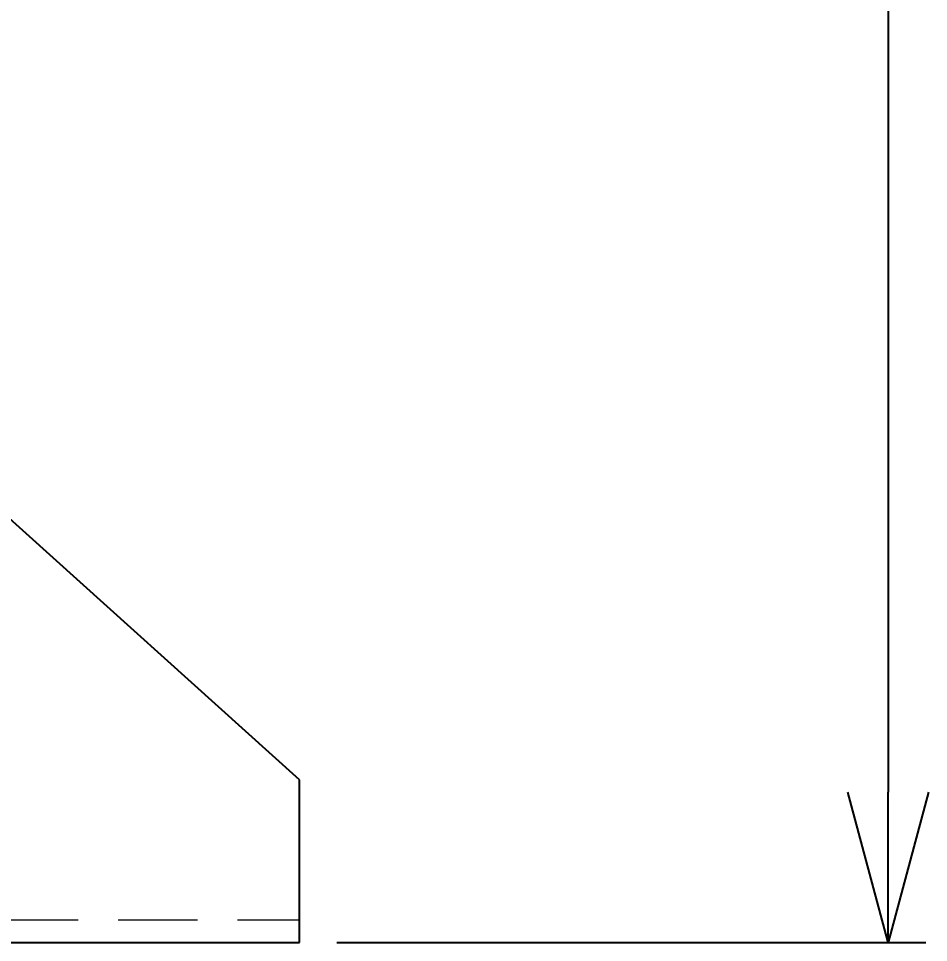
# Model space of a CAD drawing. Header units: inches. Extents: x 707 to 13003, y 909 to 9309.
# Drawn here: x 5148.9 to 5512.2, y 1356.7 to 1725.7 of the extents above; entities that cross this region are included whole.
import ezdxf

# ---------------------------------------------------------------- set-up
doc = ezdxf.new("R2010")
doc.units = ezdxf.units.IN
doc.header["$MEASUREMENT"] = 0
doc.linetypes.add('HIDDEN', pattern=[9.525, 6.35, -3.175])
doc.layers.add('HIDDEN', color=6, linetype='HIDDEN', lineweight=18)
doc.styles.get("Standard").update_dxf_attribs({"font": 'Arial.ttf'})
doc.dimstyles.new('ISO-25', dxfattribs={"dimscale": 5, "dimtxt": 15, "dimasz": 12, "dimexe": 3, "dimexo": 3, "dimgap": 4, "dimtad": 1, "dimdsep": 46, "dimtxsty": 'Standard', "dimblk": 'OPEN30', "dimcen": 4, "dimclrd": 3, "dimclre": 3, "dimclrt": 3, "dimadec": 0, "dimazin": 0, "dimtfac": 1, "dimtmove": 0, "dimatfit": 3, "dimldrblk": 'OPEN30', "dimfxl": 1, "dimarcsym": 0})

# ---------------------------------------------------------------- blocks, each defined once
blk = doc.blocks.new('_Open30')
at = {"color": 0, "linetype": 'ByBlock', "lineweight": -2}
for p, q in [((-1, 0.2679), (0, 0)), ((0, 0), (-1, -0.2679)), ((0, 0), (-1, 0))]:
    blk.add_line(p, q, dxfattribs=at)
blk = doc.blocks.new('*D171')
at = {"color": 3, "lineweight": -2, "transparency": 16777216}
for p, q in [((5361.02, 3433.69), (5511.14, 3433.69)), ((5496.14, 3373.69), (5496.14, 1416.69)), ((5276.02, 1356.69), (5511.14, 1356.69))]:
    blk.add_line(p, q, dxfattribs=at)
at = {"layer": 'Defpoints', "color": 0, "transparency": 16777216}
for p in [(5346.02, 3433.69), (5261.02, 1356.69), (5496.14, 1356.69)]:
    blk.add_point(p, dxfattribs=at)
at = {"color": 3, "lineweight": -2, "transparency": 16777216, "xscale": 60, "yscale": 60, "zscale": 60}
for p, rotation in [((5496.14, 3433.69), 90), ((5496.14, 1356.69), 270)]:
    blk.add_blockref('_Open30', p, dxfattribs=dict(at, rotation=rotation))
at = {"color": 3, "transparency": 16777216, "insert": (5426.98, 2385.19), "char_height": 75, "attachment_point": 5, "rotation": 90}
blk.add_mtext('~(2077)~', dxfattribs=at)

msp = doc.modelspace()

# ---------------------------------------------------------------- linework, layer by layer
for p, q in [((5261.017, 1421.69), (5141.017, 1529.69)), ((5261.017, 1356.69), (5261.017, 1421.69)), ((5141.017, 1356.69), (5261.017, 1356.69))]:
    msp.add_line(p, q)
at = {"layer": 'HIDDEN', "ltscale": 5}
msp.add_line((5141.017, 1365.69), (5261.017, 1365.69), dxfattribs=at)

# ---------------------------------------------------------------- dimensions: what is measured, and where the dimension line sits
dim = msp.add_linear_dim(base=(5496.142, 1356.69), p1=(5346.017, 3433.69), p2=(5261.017, 1356.69), angle=90, text='~(<>)~', dimstyle='ISO-25', override={"dimdec": 0})
dim.commit()
dim.dimension.update_dxf_attribs({"geometry": '*D171', "text_midpoint": (5496.142, 2385.19), "dimtype": 160})

doc.saveas('drawing.dxf')
